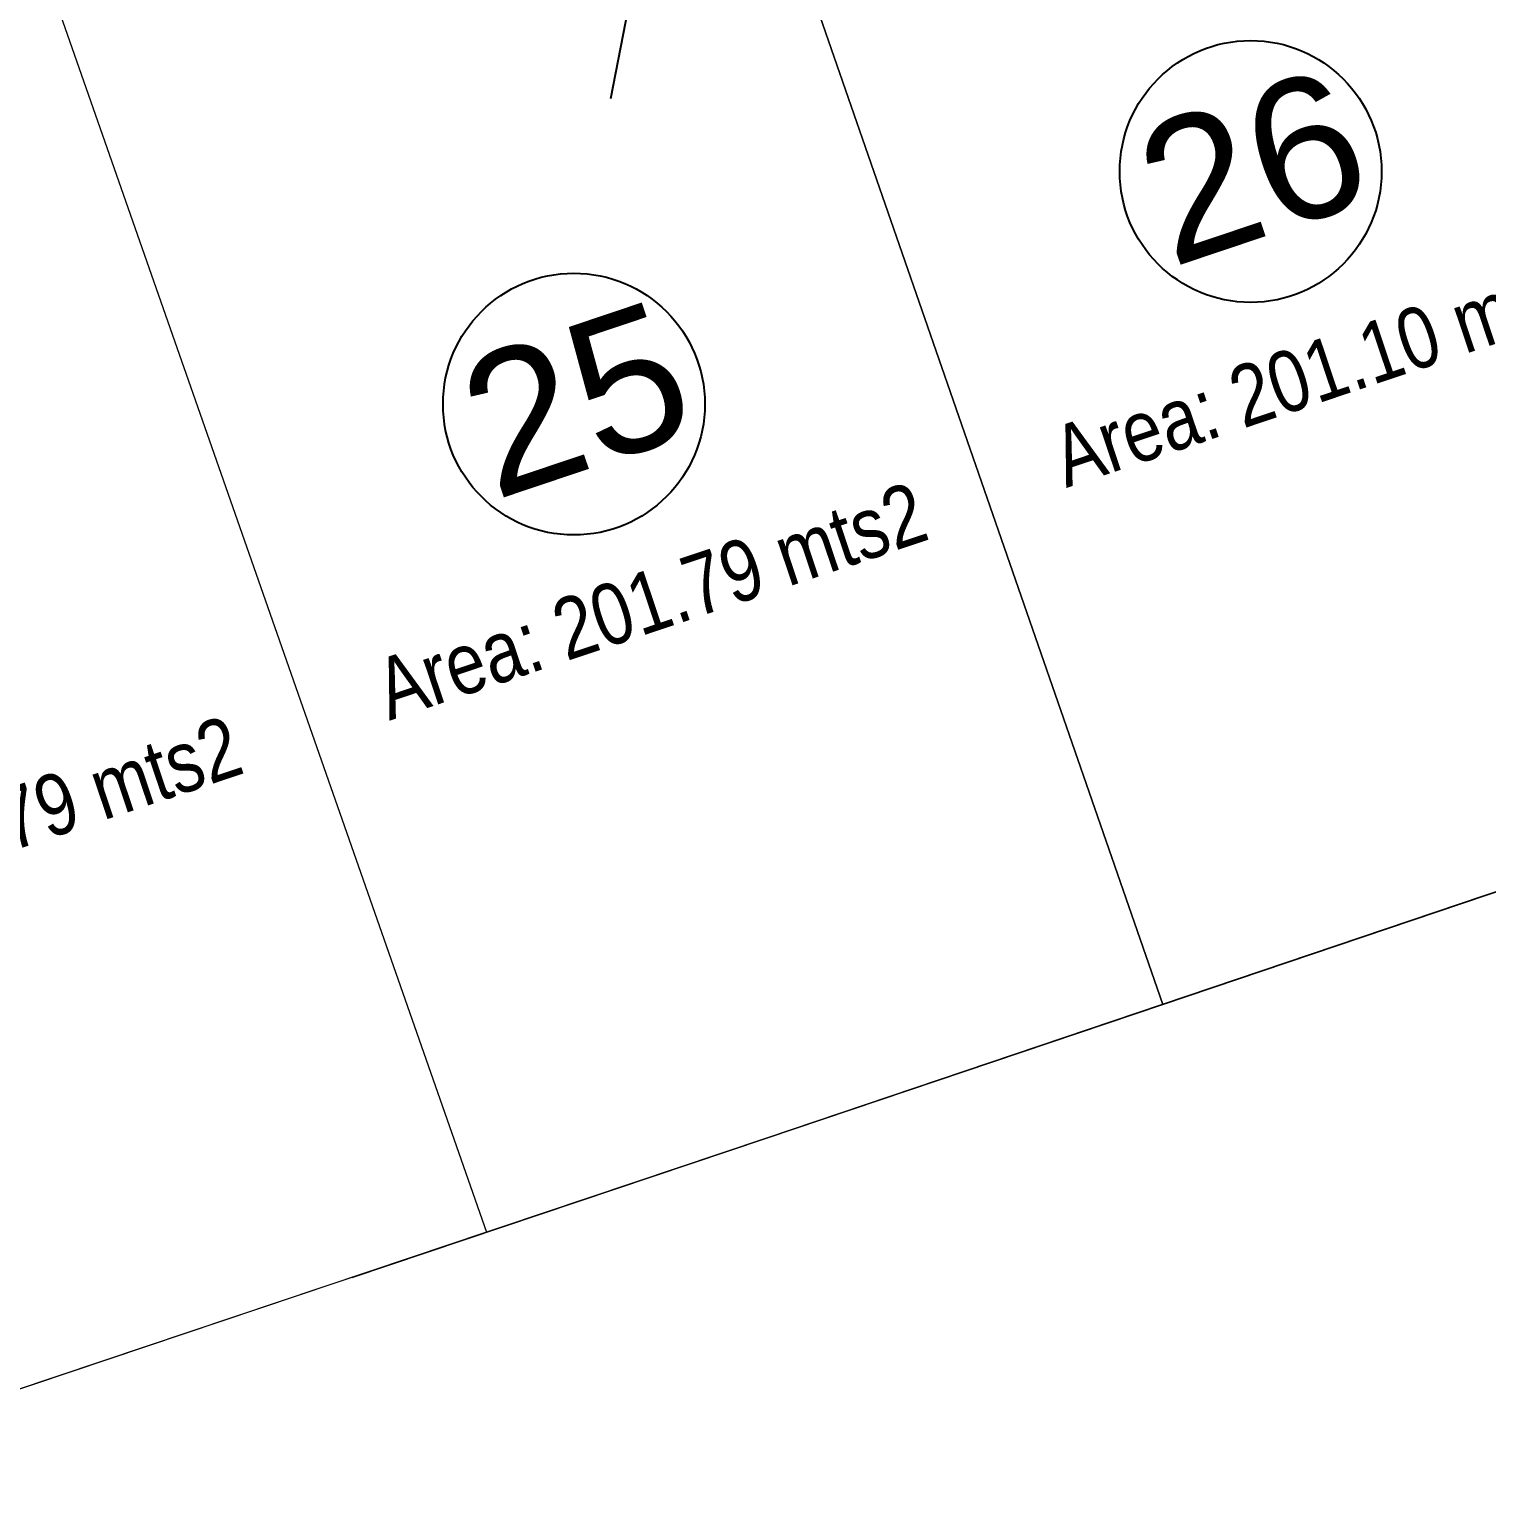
# Model space of a CAD drawing. Extents: x 604418 to 606014, y 1310869 to 1312555.
# Drawn here: x 605742.25 to 605763.08, y 1311073.15 to 1311094.33 of the extents above; entities that cross this region are included whole.
import ezdxf

# ---------------------------------------------------------------- set-up
doc = ezdxf.new("R2010")
doc.units = 0
doc.header["$MEASUREMENT"] = 0
doc.layers.get('0').update_dxf_attribs({"color": 10})
doc.layers.add('1-Cartografia', color=7, linetype='Continuous', lineweight=13)
doc.styles.add('ROTULOS', font='arial.ttf', dxfattribs={"height": 3})
doc.styles.add('TSN - Arial Narrow', font='ARIALN.TTF')

msp = doc.modelspace()

# ---------------------------------------------------------------- linework, layer by layer
at = {"color": 3, "linetype": 'Continuous'}
msp.add_line((605751.7653689428, 1311099.643567609), (605750.5586653415, 1311093.336598694), dxfattribs=at)
at = {"color": 254}
for centre in [(605759.7099013178, 1311092.300393321), (605750.033565328, 1311088.973196932)]:
    msp.add_circle(centre, 1.872097552434422, dxfattribs=at)
at = {"layer": '1-Cartografia', "color": 9, "true_color": 0xc7c8ca}
msp.add_line((605746.8640130208, 1311076.484643845), (605752.7889945754, 1311078.474165705), dxfattribs=at)
for points in [[(605708.4846321568, 1311096.209780757), (605704.2389945755, 1311102.873165705), (605697.6399945754, 1311113.045165705), (605690.4459945754, 1311124.087165705), (605676.1389945755, 1311146.142165705), (605672.7599945754, 1311154.111165705), (605676.3869945754, 1311156.002165705), (605686.3269945754, 1311158.617165705), (605704.3179945755, 1311161.942165705), (605727.1299945754, 1311166.559165705), (605756.0649945755, 1311171.623165705), (605786.7909945755, 1311177.308165705), (605793.7419945755, 1311153.319165705), (605805.9349945755, 1311112.954165705), (605810.6499945754, 1311097.751165705), (605775.9899945754, 1311086.210165705), (605768.6999945755, 1311083.850165705), (605752.7889945754, 1311078.474165705), (605726.1439945755, 1311069.527165705), (605719.3829945754, 1311079.105165705), (605714.9328673375, 1311086.089491169)], [(605708.4846317312, 1311096.209780608), (605704.2389518726, 1311102.873231529), (605697.6399945754, 1311113.045165705), (605690.4459945754, 1311124.087165705), (605676.1389945755, 1311146.142165705), (605672.7599945754, 1311154.111165705), (605676.3869945754, 1311156.002165705), (605686.3269945754, 1311158.617165705), (605704.3179945755, 1311161.942165705), (605727.1299945754, 1311166.559165705), (605756.0649945755, 1311171.623165705), (605786.7909945755, 1311177.308165705), (605793.7419945755, 1311153.319165705), (605805.9349945755, 1311112.954165705), (605810.6499945754, 1311097.751165705), (605775.9899945754, 1311086.210165705), (605768.6999945755, 1311083.850165705), (605752.7889945754, 1311078.474165705), (605726.1439945755, 1311069.527165705), (605719.3829945754, 1311079.105165705), (605714.9328671326, 1311086.089491097)], [(605758.4562512969, 1311080.389015315), (605768.0911391812, 1311083.644445977), (605761.5695608412, 1311102.441895083), (605751.9724735619, 1311099.076832179), (605758.4562512969, 1311080.389015315)], [(605751.9724737743, 1311099.076831389), (605742.2904568331, 1311095.681988405), (605748.785466151, 1311077.12983961), (605752.7889945754, 1311078.474165705), (605758.4562512969, 1311080.389015315), (605751.9724737743, 1311099.076831389)], [(605732.6442804604, 1311092.299612418), (605742.2904568331, 1311095.681988405), (605748.7855962584, 1311077.129465521), (605739.0412969356, 1311073.857888958), (605732.6442793267, 1311092.299615686)]]:
    msp.add_lwpolyline(points, dxfattribs=at)

# ---------------------------------------------------------------- texts
at = {"color": 254, "style": 'ROTULOS'}
for s, p in [('26', (605758.5743074218, 1311090.920967177)), ('25', (605748.897971432, 1311087.593770788))]:
    msp.add_text(s, height=2.014157069480245, rotation=18.57546149149244, dxfattribs=at).set_placement(p)
at = {"color": 0, "linetype": 'Continuous', "lineweight": 25, "ltscale": 0.1, "char_height": 0.8740375330483229, "width": 14.13315553382551, "attachment_point": 1, "rotation": 18.57546149079549, "style": 'TSN - Arial Narrow'}
for s, insert in [('\\pi-2.62211,l4.37019,t4.37019;Area: 201.10 mts2', (605755.135739583, 1311088.042935847)), ('\\pi-2.62211,l4.37019,t4.37019;Area: 201.79 mts2', (605745.4594035932, 1311084.715739458)), ('\\pi-2.62211,l4.37019,t4.37019;Area: 201.79 mts2', (605735.6647884725, 1311081.372386353))]:
    msp.add_mtext(s, dxfattribs=dict(at, insert=insert))

doc.saveas('drawing.dxf')
